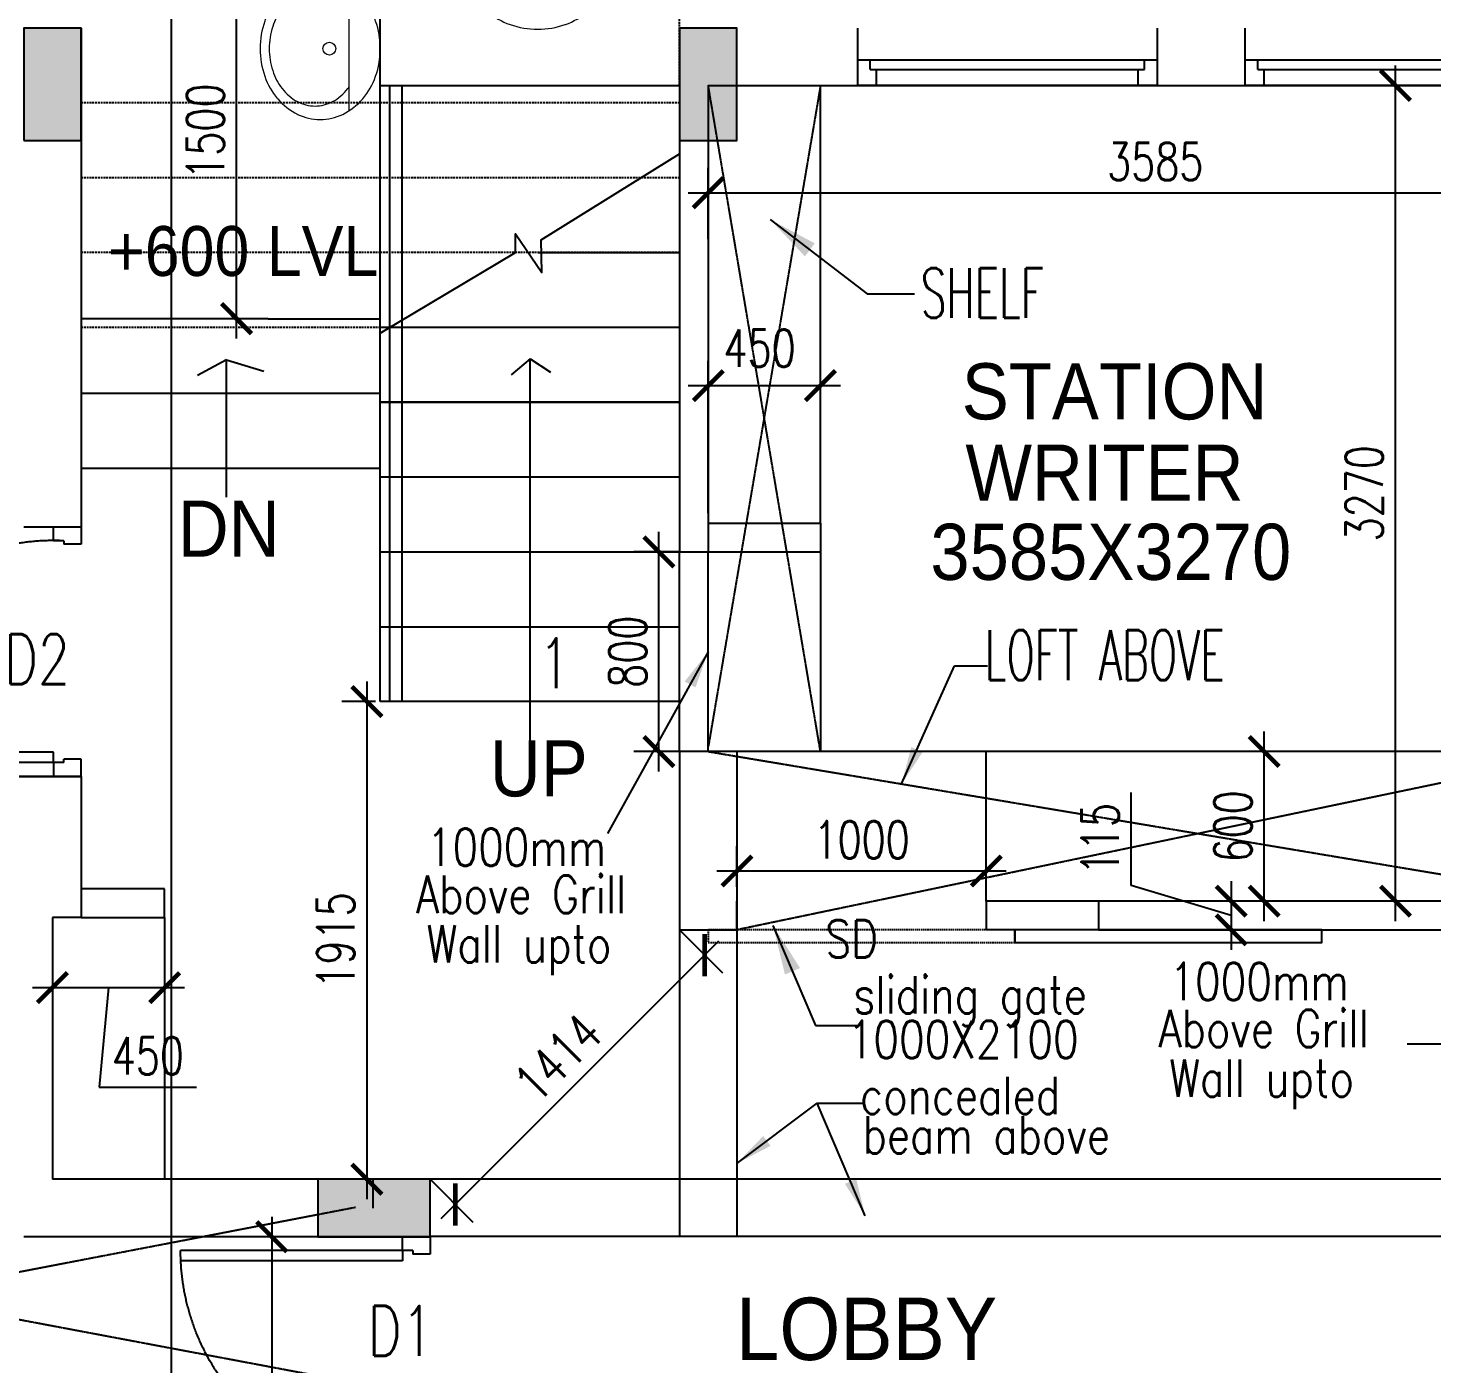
# Model space of a CAD drawing. Header units: millimetres. Extents: x 12977220 to 13113408, y -169657 to -55898.
# Drawn here: x 12982771 to 12988401, y -82500 to -77145 of the extents above; entities that cross this region are included whole.
import ezdxf

# ---------------------------------------------------------------- set-up
doc = ezdxf.new("R2010")
doc.units = ezdxf.units.MM
doc.header["$LTSCALE"] = 3
doc.header["$PDMODE"] = 66
for name, pattern in [('CENTER2', [1.125, 0.75, -0.125, 0.125, -0.125]), ('HIDDEN', [0.375, 0.25, -0.125]), ('HIDDEN2', [0.1875, 0.125, -0.0625])]:
    doc.linetypes.add(name, pattern=pattern)
for name, color, linetype in [('C2', 130, 'Continuous'), ('C3', 2, 'Continuous'), ('CENTER', 40, 'CENTER2'), ('COLUMN NEW', 112, 'Continuous'), ('door', 151, 'Continuous'), ('hid', 6, 'HIDDEN2'), ('text', 33, 'Continuous'), ('WALL', 7, 'Continuous'), ('WIN', 5, 'Continuous')]:
    doc.layers.add(name, color=color, linetype=linetype)
doc.layers.add('C4', color=210, linetype='Continuous', lineweight=25)
doc.layers.add('Furnitures', color=8, linetype='Continuous', lineweight=5)
doc.styles.add('m', font='MICROSS.TTF', dxfattribs={"width": 0.9, "height": 350})
doc.styles.add('ROMANS', font='romans.shx', dxfattribs={"width": 0.8})
doc.styles.add('RS3', font='romans.shx', dxfattribs={"width": 0.75, "height": 150})
doc.styles.add('rs4', font='romans.shx', dxfattribs={"width": 0.8, "height": 200})
doc.styles.get("Standard").update_dxf_attribs({"font": 'ARIALBD.TTF', "height": 4.5})
doc.dimstyles.new('ISO-25', dxfattribs={"dimtxt": 2.5, "dimasz": 2.5, "dimexe": 1.25, "dimexo": 0.625, "dimtad": 1, "dimtxsty": 'Standard', "dimcen": 2.5, "dimadec": 0, "dimazin": 0, "dimtfac": 1, "dimtmove": 0, "dimatfit": 3, "dimfxl": 1, "dimarcsym": 0})

# ---------------------------------------------------------------- blocks, each defined once
blk = doc.blocks.new('_ARCHTICK')
at = {"color": 0, "linetype": 'ByBlock', "const_width": 0.15}
blk.add_lwpolyline([(-0.5, -0.5), (0.5, 0.5)], dxfattribs=at)
blk = doc.blocks.new('*D30')
at = {"layer": 'Defpoints', "color": 0, "transparency": 16777216}
for p in [(12989083.8, -77805.5), (12985498.8, -77991.5), (12989083.8, -77991.5)]:
    blk.add_point(p, dxfattribs=at)
at = {"layer": 'WALL', "color": 8, "lineweight": -2, "transparency": 16777216}
for p, q in [((12985498.8, -77991.5), (12985498.8, -77705.5)), ((12989083.8, -77991.5), (12989083.8, -77705.5)), ((12985418.8, -77805.5), (12989163.8, -77805.5))]:
    blk.add_line(p, q, dxfattribs=at)
at = {"layer": 'WALL', "color": 8, "lineweight": -2, "transparency": 16777216, "xscale": 120, "yscale": 120, "zscale": 120, "rotation": 180}
blk.add_blockref('_ARCHTICK', (12985498.8, -77805.5), dxfattribs=at)
at = {"layer": 'WALL', "color": 8, "lineweight": -2, "transparency": 16777216, "xscale": 120, "yscale": 120, "zscale": 120}
blk.add_blockref('_ARCHTICK', (12989083.8, -77805.5), dxfattribs=at)
at = {"layer": 'WALL', "color": 6, "transparency": 16777216, "insert": (12987291.3, -77680.5), "char_height": 150, "attachment_point": 5, "style": 'RS3'}
blk.add_mtext('3585', dxfattribs=at)
blk = doc.blocks.new('A$C27713A6C')
at = {"layer": 'Furnitures', "lineweight": 0}
blk.add_line((-9.76, -4.93), (9.76, -4.93), dxfattribs=at)
blk.add_circle((0, -8), 1, dxfattribs=at)
for centre, radius, start, end in [((0, -13.08), 13.08, 90, 109.3606), ((0, -13.08), 13.08, 70.6394, 90), ((-0.63, -11.3), 11.19, 109.3606, 130.3084), ((0.63, -11.3), 11.19, 49.6916, 70.6394), ((-1.59, -10.16), 9.7, 130.3084, 153.9747), ((1.59, -10.16), 9.7, 26.0253, 49.6916), ((-3.08, -9.44), 8.05, 153.9747, 180), ((-1.65, -11.07), 7.56, 127.6894, 151.8027), ((-0.65, -12.36), 9.19, 126.0828, 127.6894), ((0.65, -12.36), 9.19, 52.3106, 53.9172), ((1.65, -11.07), 7.56, 28.1973, 52.3106), ((3.08, -9.44), 8.05, 0, 26.0253), ((-3.18, -10.25), 5.82, 151.8027, 180), ((3.18, -10.25), 5.82, 0, 28.1973), ((-3.08, -9.44), 8.05, 180, 206.0253), ((-3.18, -10.25), 5.82, 180, 208.1973), ((3.18, -10.25), 5.82, 331.8027, 0), ((3.08, -9.44), 8.05, 333.9747, 0), ((-1.59, -8.71), 9.7, 206.0253, 229.6916), ((-1.65, -9.43), 7.56, 208.1973, 232.3106), ((1.65, -9.43), 7.56, 307.6894, 331.8027), ((1.59, -8.71), 9.7, 310.3084, 333.9747), ((-0.65, -8.14), 9.19, 232.3106, 252.2544), ((0.65, -8.14), 9.19, 287.7456, 307.6894), ((-0.63, -7.58), 11.19, 229.6916, 250.6394), ((0, -6.11), 11.32, 252.2544, 270), ((0, -6.11), 11.32, 270, 287.7456), ((0.63, -7.58), 11.19, 289.3606, 310.3084), ((0, -5.79), 13.08, 250.6394, 270), ((0, -5.79), 13.08, 270, 289.3606)]:
    blk.add_arc(centre, radius, start, end, dxfattribs=at)
at = {"layer": 'Furnitures', "lineweight": 0, "flags": 9}
for tag, p in [('FU_COLD', (0, 0)), ('FU_HOT', (0, -0.02)), ('FU_WASTE', (0, -0.05)), ('FU_TOTAL', (0, -0.07)), ('FIXT_CODE', (0, -0.1))]:
    blk.add_attdef(tag, p, '', height=0.01, dxfattribs=at)
blk = doc.blocks.new('*D35')
at = {"layer": 'Defpoints', "color": 0, "transparency": 16777216}
for p in [(12983607.2, -76810.3), (12983733.8, -76810.3), (12983733.8, -78310.3)]:
    blk.add_point(p, dxfattribs=at)
at = {"layer": 'WALL', "color": 8, "lineweight": -2, "transparency": 16777216}
for p, q in [((12983607.2, -78390.3), (12983607.2, -76730.3)), ((12983733.8, -76810.3), (12983507.2, -76810.3)), ((12983733.8, -78310.3), (12983507.2, -78310.3))]:
    blk.add_line(p, q, dxfattribs=at)
at = {"layer": 'WALL', "color": 8, "lineweight": -2, "transparency": 16777216, "xscale": 120, "yscale": 120, "zscale": 120}
for p, rotation in [((12983607.2, -76810.3), 90), ((12983607.2, -78310.3), 270)]:
    blk.add_blockref('_ARCHTICK', p, dxfattribs=dict(at, rotation=rotation))
at = {"layer": 'WALL', "color": 6, "transparency": 16777216, "insert": (12983482.2, -77560.3), "char_height": 150, "attachment_point": 5, "rotation": 90, "style": 'RS3'}
blk.add_mtext('1500', dxfattribs=at)
blk = doc.blocks.new('*D41')
at = {"layer": 'Defpoints', "color": 0, "transparency": 16777216}
for p in [(12984165, -79845.3), (12984129.8, -81760.3), (12984165, -81760.3)]:
    blk.add_point(p, dxfattribs=at)
at = {"layer": 'WALL', "color": 8, "lineweight": -2, "transparency": 16777216}
for p, q in [((12984129.8, -79765.3), (12984129.8, -81840.3)), ((12984165, -79845.3), (12984029.8, -79845.3)), ((12984165, -81760.3), (12984029.8, -81760.3))]:
    blk.add_line(p, q, dxfattribs=at)
at = {"layer": 'WALL', "color": 8, "lineweight": -2, "transparency": 16777216, "xscale": 120, "yscale": 120, "zscale": 120}
for p, rotation in [((12984129.8, -79845.3), 90), ((12984129.8, -81760.3), 270)]:
    blk.add_blockref('_ARCHTICK', p, dxfattribs=dict(at, rotation=rotation))
at = {"layer": 'WALL', "color": 6, "transparency": 16777216, "insert": (12984004.8, -80802.8), "char_height": 150, "attachment_point": 5, "rotation": 90, "style": 'RS3'}
blk.add_mtext('1915', dxfattribs=at)
blk = doc.blocks.new('*D42')
at = {"layer": 'Defpoints', "color": 0, "transparency": 16777216}
for p in [(12988254.4, -77375.3), (12988322.9, -77375.3), (12988322.9, -80645.4)]:
    blk.add_point(p, dxfattribs=at)
at = {"layer": 'WALL', "color": 8, "lineweight": -2, "transparency": 16777216}
for p, q in [((12988254.4, -80725.4), (12988254.4, -77295.3)), ((12988322.9, -77375.3), (12988154.4, -77375.3)), ((12988322.9, -80645.4), (12988154.4, -80645.4))]:
    blk.add_line(p, q, dxfattribs=at)
at = {"layer": 'WALL', "color": 8, "lineweight": -2, "transparency": 16777216, "xscale": 120, "yscale": 120, "zscale": 120}
for p, rotation in [((12988254.4, -77375.3), 90), ((12988254.4, -80645.4), 270)]:
    blk.add_blockref('_ARCHTICK', p, dxfattribs=dict(at, rotation=rotation))
at = {"layer": 'WALL', "color": 6, "transparency": 16777216, "insert": (12988129.4, -79010.3), "char_height": 150, "attachment_point": 5, "rotation": 90, "style": 'RS3'}
blk.add_mtext('3270', dxfattribs=at)
blk = doc.blocks.new('*D43')
at = {"layer": 'Defpoints', "color": 0, "transparency": 16777216}
for p in [(12985948.8, -78578.7), (12985498.8, -79089.4), (12985948.8, -79089.4)]:
    blk.add_point(p, dxfattribs=at)
at = {"layer": 'WALL', "color": 8, "lineweight": -2, "transparency": 16777216}
for p, q in [((12985498.8, -79089.4), (12985498.8, -78478.7)), ((12985948.8, -79089.4), (12985948.8, -78478.7)), ((12985418.8, -78578.7), (12986028.8, -78578.7))]:
    blk.add_line(p, q, dxfattribs=at)
at = {"layer": 'WALL', "color": 8, "lineweight": -2, "transparency": 16777216, "xscale": 120, "yscale": 120, "zscale": 120, "rotation": 180}
blk.add_blockref('_ARCHTICK', (12985498.8, -78578.7), dxfattribs=at)
at = {"layer": 'WALL', "color": 8, "lineweight": -2, "transparency": 16777216, "xscale": 120, "yscale": 120, "zscale": 120}
blk.add_blockref('_ARCHTICK', (12985948.8, -78578.7), dxfattribs=at)
at = {"layer": 'WALL', "color": 6, "transparency": 16777216, "insert": (12985704.5, -78428.1), "char_height": 150, "attachment_point": 5, "style": 'RS3'}
blk.add_mtext('450', dxfattribs=at)
blk = doc.blocks.new('*D129')
at = {"layer": 'Defpoints', "color": 0, "transparency": 16777216}
for p in [(12982868.8, -80933.9), (12983318.8, -80933.9), (12983318.8, -80992)]:
    blk.add_point(p, dxfattribs=at)
at = {"layer": 'WALL', "color": 8, "lineweight": -2, "transparency": 16777216}
for p, q in [((12982868.8, -80933.9), (12982868.8, -81092)), ((12983318.8, -80933.9), (12983318.8, -81092)), ((12982788.8, -80992), (12983398.8, -80992)), ((12983093.8, -80992), (12983056.9, -81390.5)), ((12983056.9, -81390.5), (12983446.2, -81390.5))]:
    blk.add_line(p, q, dxfattribs=at)
at = {"layer": 'WALL', "color": 8, "lineweight": -2, "transparency": 16777216, "xscale": 120, "yscale": 120, "zscale": 120, "rotation": 180}
blk.add_blockref('_ARCHTICK', (12982868.8, -80992), dxfattribs=at)
at = {"layer": 'WALL', "color": 8, "lineweight": -2, "transparency": 16777216, "xscale": 120, "yscale": 120, "zscale": 120}
blk.add_blockref('_ARCHTICK', (12983318.8, -80992), dxfattribs=at)
at = {"layer": 'WALL', "color": 6, "transparency": 16777216, "insert": (12983251.6, -81265.5), "char_height": 150, "attachment_point": 5, "style": 'RS3'}
blk.add_mtext('450', dxfattribs=at)
blk = doc.blocks.new('D4')
at = {"layer": 'WIN'}
for p, q in [((2, 4), (2, 36.04)), ((3.5, 4), (3.5, 36)), ((2, 4), (0, 4)), ((2, 2.5), (2, 4)), ((2, 4), (3.5, 4)), ((2, 2.5), (2.5, 2.5)), ((2.5, 0), (2.5, 2.5)), ((34, 2.5), (33.5, 2.5)), ((33.5, 0), (33.5, 2.5)), ((34, 4), (36, 4)), ((34, 2.5), (34, 4)), ((0, 0), (2.5, 0)), ((36, 0), (33.5, 0))]:
    blk.add_line(p, q, dxfattribs=at)
at = {"layer": 'WIN', "linetype": 'HIDDEN', "ltscale": 400}
blk.add_arc((2, 4), 32.04, 357.3162, 90, dxfattribs=at)
blk = doc.blocks.new('*D221')
at = {"layer": 'Defpoints', "color": 0, "transparency": 16777216}
for p in [(12987595.3, -80645.4), (12987595.3, -80760.4), (12987595.3, -80760.4)]:
    blk.add_point(p, dxfattribs=at)
at = {"layer": 'WALL', "color": 8, "lineweight": -2, "transparency": 16777216}
for p, q in [((12987195.3, -80582.9), (12987195.3, -80209.7)), ((12987595.3, -80702.9), (12987195.3, -80582.9)), ((12987595.3, -80565.4), (12987595.3, -80840.4)), ((12987595.3, -80645.4), (12987495.3, -80645.4)), ((12987595.3, -80760.4), (12987495.3, -80760.4))]:
    blk.add_line(p, q, dxfattribs=at)
at = {"layer": 'WALL', "color": 8, "lineweight": -2, "transparency": 16777216, "xscale": 120, "yscale": 120, "zscale": 120}
for p, rotation in [((12987595.3, -80645.4), 90), ((12987595.3, -80760.4), 270)]:
    blk.add_blockref('_ARCHTICK', p, dxfattribs=dict(at, rotation=rotation))
at = {"layer": 'WALL', "color": 6, "transparency": 16777216, "insert": (12987070.3, -80396.3), "char_height": 150, "attachment_point": 5, "rotation": 90, "style": 'RS3'}
blk.add_mtext('115', dxfattribs=at)
blk = doc.blocks.new('*D222')
at = {"layer": 'Defpoints', "color": 0, "transparency": 16777216}
for p in [(12987728.1, -80045.4), (12987766.4, -80045.4), (12987766.4, -80645.4)]:
    blk.add_point(p, dxfattribs=at)
at = {"layer": 'WALL', "color": 8, "lineweight": -2, "transparency": 16777216}
for p, q in [((12987728.1, -80725.4), (12987728.1, -79965.4)), ((12987766.4, -80045.4), (12987628.1, -80045.4)), ((12987766.4, -80645.4), (12987628.1, -80645.4))]:
    blk.add_line(p, q, dxfattribs=at)
at = {"layer": 'WALL', "color": 8, "lineweight": -2, "transparency": 16777216, "xscale": 120, "yscale": 120, "zscale": 120}
for p, rotation in [((12987728.1, -80045.4), 90), ((12987728.1, -80645.4), 270)]:
    blk.add_blockref('_ARCHTICK', p, dxfattribs=dict(at, rotation=rotation))
at = {"layer": 'WALL', "color": 6, "transparency": 16777216, "insert": (12987603.1, -80345.4), "char_height": 150, "attachment_point": 5, "rotation": 90, "style": 'RS3'}
blk.add_mtext('600', dxfattribs=at)
blk = doc.blocks.new('*D224')
at = {"layer": 'Defpoints', "color": 0, "transparency": 16777216}
for p in [(12985383.8, -80760.4), (12985484.6, -80861.3), (12984383.8, -81760.3)]:
    blk.add_point(p, dxfattribs=at)
at = {"layer": 'WALL', "color": 8, "lineweight": -2, "transparency": 16777216}
for p, q in [((12985383.8, -80760.4), (12985555.3, -80932)), ((12984428, -81917.7), (12985541.2, -80804.7)), ((12984383.8, -81760.3), (12984555.3, -81931.9))]:
    blk.add_line(p, q, dxfattribs=at)
at = {"layer": 'WALL', "color": 8, "lineweight": -2, "transparency": 16777216, "xscale": 120, "yscale": 120, "zscale": 120}
for p, rotation in [((12985484.6, -80861.3), 44.99685224750208), ((12984484.6, -81861.2), 224.9968522475021)]:
    blk.add_blockref('_ARCHTICK', p, dxfattribs=dict(at, rotation=rotation))
at = {"layer": 'WALL', "color": 6, "transparency": 16777216, "insert": (12984896.2, -81272.8), "char_height": 150, "attachment_point": 5, "rotation": 44.9969, "style": 'RS3'}
blk.add_mtext('1414', dxfattribs=at)
blk = doc.blocks.new('*D229')
at = {"layer": 'Defpoints', "color": 0, "transparency": 16777216}
for p in [(12985300.9, -79245.3), (12985383.8, -79245.3), (12985383.8, -80045.4)]:
    blk.add_point(p, dxfattribs=at)
at = {"layer": 'WALL', "color": 8, "lineweight": -2, "transparency": 16777216}
for p, q in [((12985300.9, -80125.4), (12985300.9, -79165.3)), ((12985383.8, -79245.3), (12985200.9, -79245.3)), ((12985383.8, -80045.4), (12985200.9, -80045.4))]:
    blk.add_line(p, q, dxfattribs=at)
at = {"layer": 'WALL', "color": 8, "lineweight": -2, "transparency": 16777216, "xscale": 120, "yscale": 120, "zscale": 120}
for p, rotation in [((12985300.9, -79245.3), 90), ((12985300.9, -80045.4), 270)]:
    blk.add_blockref('_ARCHTICK', p, dxfattribs=dict(at, rotation=rotation))
at = {"layer": 'WALL', "color": 6, "transparency": 16777216, "insert": (12985175.9, -79645.3), "char_height": 150, "attachment_point": 5, "rotation": 90, "style": 'RS3'}
blk.add_mtext('800', dxfattribs=at)
blk = doc.blocks.new('*D246')
at = {"layer": 'Defpoints', "color": 0, "transparency": 16777216}
for p in [(12983892.9, -81990.3), (12983748.6, -85915.3), (12983892.9, -85915.3)]:
    blk.add_point(p, dxfattribs=at)
at = {"layer": 'WALL', "color": 8, "lineweight": -2, "transparency": 16777216}
for p, q in [((12983748.6, -81910.3), (12983748.6, -85995.3)), ((12983892.9, -81990.3), (12983648.6, -81990.3)), ((12983892.9, -85915.3), (12983648.6, -85915.3))]:
    blk.add_line(p, q, dxfattribs=at)
at = {"layer": 'WALL', "color": 8, "lineweight": -2, "transparency": 16777216, "xscale": 120, "yscale": 120, "zscale": 120}
for p, rotation in [((12983748.6, -81990.3), 90), ((12983748.6, -85915.3), 270)]:
    blk.add_blockref('_ARCHTICK', p, dxfattribs=dict(at, rotation=rotation))
at = {"layer": 'WALL', "color": 6, "transparency": 16777216, "insert": (12983623.6, -83952.8), "char_height": 150, "attachment_point": 5, "rotation": 90, "style": 'RS3'}
blk.add_mtext('3925', dxfattribs=at)
blk = doc.blocks.new('*D251')
at = {"layer": 'Defpoints', "color": 0, "transparency": 16777216}
for p in [(12986613.8, -80524.3), (12985613.8, -80588), (12986613.8, -80588)]:
    blk.add_point(p, dxfattribs=at)
at = {"layer": 'WALL', "color": 8, "lineweight": -2, "transparency": 16777216}
for p, q in [((12985613.8, -80588), (12985613.8, -80424.3)), ((12986613.8, -80588), (12986613.8, -80424.3)), ((12985533.8, -80524.3), (12986693.8, -80524.3))]:
    blk.add_line(p, q, dxfattribs=at)
at = {"layer": 'WALL', "color": 8, "lineweight": -2, "transparency": 16777216, "xscale": 120, "yscale": 120, "zscale": 120, "rotation": 180}
blk.add_blockref('_ARCHTICK', (12985613.8, -80524.3), dxfattribs=at)
at = {"layer": 'WALL', "color": 8, "lineweight": -2, "transparency": 16777216, "xscale": 120, "yscale": 120, "zscale": 120}
blk.add_blockref('_ARCHTICK', (12986613.8, -80524.3), dxfattribs=at)
at = {"layer": 'WALL', "color": 6, "transparency": 16777216, "insert": (12986113.8, -80399.3), "char_height": 150, "attachment_point": 5, "style": 'RS3'}
blk.add_mtext('1000', dxfattribs=at)
blk = doc.blocks.new('C2')
at = {"layer": 'COLUMN NEW', "ltscale": 0.15}
blk.add_hatch(color=6, dxfattribs=at).paths.add_polyline_path([(115, 225), (-115, 225), (-115, -225), (115, -225)])
at = {"layer": 'COLUMN NEW', "color": 6, "ltscale": 0.15}
blk.add_lwpolyline([(-115, -225), (115, -225), (115, 225), (-115, 225)], close=True, dxfattribs=at)
blk = doc.blocks.new('C3')
at = {"layer": 'COLUMN NEW', "ltscale": 0.15}
blk.add_hatch(color=6, dxfattribs=at).paths.add_polyline_path([(115, 225), (-115, 225), (-115, -225), (115, -225)])
at = {"layer": 'COLUMN NEW', "color": 6, "ltscale": 0.15}
blk.add_lwpolyline([(-115, -225), (115, -225), (115, 225), (-115, 225)], close=True, dxfattribs=at)

msp = doc.modelspace()

# ---------------------------------------------------------------- linework, layer by layer
at = {"layer": 'C4', "color": 5, "linetype": 'HIDDEN', "ltscale": 7.5}
msp.add_lwpolyline([(12985498.8, -80760.4), (12985498.8, -80810.4), (12986728.8, -80810.4), (12986728.8, -80760.4), (12985498.8, -80760.4)], dxfattribs=at)
at = {"layer": 'C4', "color": 5, "ltscale": 0.15}
msp.add_lwpolyline([(12986728.8, -80760.4), (12986728.8, -80810.4), (12987958.8, -80810.4), (12987958.8, -80760.4), (12986728.8, -80760.4)], dxfattribs=at)
at = {"layer": 'CENTER', "color": 2}
msp.add_line((12983346.7, -83466.3), (12983346.7, -71964.4), dxfattribs=at)
at = {"layer": 'door'}
for p, q in [((12984183.8, -77375.3), (12984183.8, -76810.3)), ((12982983.8, -77145.3), (12982983.8, -79145.3)), ((12986098.8, -77375.3), (12986098.8, -77145.3)), ((12987298.8, -77145.3), (12987298.8, -77375.3)), ((12987651.9, -77375.3), (12987651.9, -77145.3)), ((12984183.8, -77375.3), (12985383.8, -77375.3)), ((12985383.8, -77375.3), (12985383.8, -79245.3)), ((12985498.8, -77375.3), (12985498.8, -79245.3)), ((12985498.8, -77375.3), (12986098.8, -77375.3)), ((12986098.8, -77375.3), (12986098.8, -77375.3)), ((12986098.8, -77375.3), (12986098.8, -77375.3)), ((12987298.8, -77375.3), (12987651.9, -77375.3)), ((12987651.9, -77375.3), (12987651.9, -77375.3)), ((12987653.8, -77375.3), (12987653.8, -77375.3)), ((12987653.8, -77375.3), (12987653.8, -77375.3)), ((12984784.6, -78471.8), (12984707.9, -78535.2)), ((12984784.6, -78471.8), (12984866.4, -78525.1)), ((12984784.6, -80002.1), (12984784.6, -78471.8)), ((12983566.3, -78475.1), (12983450, -78537.8)), ((12983566.3, -79025.2), (12983566.3, -78475.1)), ((12983566.3, -78475.1), (12983716, -78520.1)), ((12982753.8, -79145.3), (12982983.8, -79145.3)), ((12985498.8, -79130.3), (12985948.8, -79130.3)), ((12985948.8, -79130.3), (12985948.8, -79245.3)), ((12985383.8, -79245.3), (12985498.8, -79245.3)), ((12985498.8, -79245.3), (12985948.8, -79245.3)), ((12985383.8, -80045.4), (12985383.8, -80760.4)), ((12985613.8, -80045.4), (12985383.8, -80045.4)), ((12985613.8, -80045.4), (12985613.8, -80760.4)), ((12982983.8, -80145.3), (12980353.8, -80145.3)), ((12980353.8, -80145.3), (12982983.8, -80145.3)), ((12982983.8, -80145.3), (12982983.8, -80710.3)), ((12983318.8, -80595.3), (12982983.8, -80595.3)), ((12983318.8, -80710.3), (12983318.8, -80595.3)), ((12985613.8, -80760.4), (12985613.8, -80645.4)), ((12986613.8, -80645.4), (12986613.8, -80760.4)), ((12987063.8, -80645.4), (12987063.8, -80760.4)), ((12982868.8, -80710.3), (12982868.8, -81760.3)), ((12982983.8, -80710.3), (12982868.8, -80710.3)), ((12982983.8, -80710.3), (12983318.8, -80710.3)), ((12985383.8, -80760.4), (12985498.8, -80760.4)), ((12985498.8, -80760.4), (12985613.8, -80760.4)), ((12987063.8, -80760.4), (12986613.8, -80760.4)), ((12984383.8, -81760.3), (12982868.8, -81760.3)), ((12984153.8, -81760.3), (12984153.8, -81875.3)), ((12984383.8, -81760.3), (12984153.8, -81760.3)), ((12984383.8, -81990.3), (12982753.8, -81990.3))]:
    msp.add_line(p, q, dxfattribs=at)
at = {"layer": 'door', "color": 8}
for p, q in [((12984221.3, -79845.3), (12984221.3, -77375.3)), ((12984271.3, -79845.3), (12984271.3, -77375.3))]:
    msp.add_line(p, q, dxfattribs=at)
msp.add_lwpolyline([(12984183.8, -78368.5), (12984725.7, -78045.3), (12984725.7, -77970.2), (12984830.9, -78125.1), (12984828.2, -77993.8), (12985383.8, -77649.9)], dxfattribs=at)
at = {"layer": 'door'}
msp.add_lwpolyline([(12987063.8, -80645.4), (12986613.8, -80645.4)], dxfattribs=at)
at = {"layer": 'hid', "color": 8, "linetype": 'CENTER2', "ltscale": 0.25}
for p, q in [((12985948.8, -80045.4), (12985498.8, -77375.3)), ((12985948.8, -77375.3), (12985498.8, -80026)), ((12985498.8, -80045.4), (12989083.8, -80645.4)), ((12989042.9, -80045.4), (12985613.8, -80760.4)), ((12984083.8, -81873.4), (12980353.8, -82590.3)), ((12984153.7, -82590.3), (12980353.8, -81875.3))]:
    msp.add_line(p, q, dxfattribs=at)
at = {"layer": 'hid', "color": 5}
for p, q in [((12985948.8, -79245.3), (12985948.8, -79434.8)), ((12985948.8, -79245.3), (12985948.8, -79434.8)), ((12985948.8, -79434.8), (12985948.8, -80045.4)), ((12986611.8, -80045.4), (12985498.8, -80045.4)), ((12985613.8, -80324), (12985613.8, -81988.4)), ((12985383.8, -80760.4), (12985383.8, -81988.4)), ((12989083.8, -81760.3), (12984369.8, -81760.3)), ((12984383.8, -81988.4), (12989083.8, -81988.4))]:
    msp.add_line(p, q, dxfattribs=at)
at = {"layer": 'WALL', "color": 5, "linetype": 'HIDDEN', "ltscale": 10}
for p, q in [((12985383.8, -77375.3), (12985383.8, -76568.9)), ((12984183.8, -77445.3), (12982983.8, -77445.3)), ((12985383.8, -77445.3), (12984183.8, -77445.3)), ((12984183.8, -77745.3), (12982983.8, -77745.3)), ((12985383.8, -77745.3), (12984183.8, -77745.3)), ((12984183.8, -78045.3), (12982983.8, -78045.3)), ((12985383.8, -78045.3), (12984183.8, -78045.3)), ((12984183.8, -78345.3), (12982983.8, -78345.3))]:
    msp.add_line(p, q, dxfattribs=at)
at = {"layer": 'WALL', "color": 5, "ltscale": 0.15}
for p, q in [((12984183.8, -79845.3), (12984183.8, -77375.3)), ((12985948.8, -79130.3), (12985948.8, -77375.3)), ((12984815, -78045.3), (12985383.8, -78045.3)), ((12983733.8, -78310.3), (12982983.8, -78310.3)), ((12983733.8, -78310.3), (12984183.8, -78310.3)), ((12985383.8, -78345.3), (12984183.8, -78345.3)), ((12984183.8, -78610.3), (12982983.8, -78610.3)), ((12984183.8, -78645.3), (12985383.8, -78645.3)), ((12985383.8, -78645.3), (12984183.8, -78645.3)), ((12984183.8, -78910.3), (12982983.8, -78910.3)), ((12985383.8, -78945.3), (12984183.8, -78945.3)), ((12984183.8, -79245.3), (12985383.8, -79245.3)), ((12985383.8, -80045.4), (12985383.8, -79245.3)), ((12985498.8, -80045.4), (12985498.8, -79245.3)), ((12984183.8, -79545.3), (12985383.8, -79545.3)), ((12985383.8, -79845.3), (12984183.8, -79845.3)), ((12989083.8, -80045.4), (12986611.8, -80045.4)), ((12986613.8, -80645.4), (12986613.8, -80045.4)), ((12989083.8, -80645.4), (12987063.8, -80645.4)), ((12983318.8, -80710.3), (12983318.8, -81760.3)), ((12987063.8, -80760.4), (12989083.8, -80760.4))]:
    msp.add_line(p, q, dxfattribs=at)
at = {"layer": 'WIN'}
for p, q in [((12986096.9, -77273.1), (12987298.8, -77273.1)), ((12986148, -77311.4), (12986148, -77273.1)), ((12987247.6, -77311.4), (12987247.6, -77273.1)), ((12987651.9, -77273.1), (12988853.8, -77273.1)), ((12987703, -77311.4), (12987703, -77273.1)), ((12986148, -77311.4), (12987247.6, -77311.4)), ((12986173.5, -77375.3), (12986173.5, -77311.4)), ((12987222.1, -77375.3), (12987222.1, -77311.4)), ((12987703, -77311.4), (12988802.6, -77311.4)), ((12987728.5, -77375.3), (12987728.5, -77311.4)), ((12987298.8, -77375.3), (12986096.9, -77375.3)), ((12986096.9, -77375.3), (12987298.8, -77375.3)), ((12988853.8, -77375.3), (12987651.9, -77375.3)), ((12987651.9, -77375.3), (12988853.8, -77375.3))]:
    msp.add_line(p, q, dxfattribs=at)

# ---------------------------------------------------------------- block references
at = {"layer": 'COLUMN NEW', "color": 252}
for p in [(12982868.8, -77370.3), (12985498.8, -77370.3)]:
    msp.add_blockref('C2', p, dxfattribs=at)
at = {"layer": 'COLUMN NEW', "color": 252, "rotation": 270}
msp.add_blockref('C3', (12984158.8, -81875.3), dxfattribs=at)
at = {"layer": 'door', "yscale": 27.77777778031304, "zscale": 27.7777777795789, "rotation": 90}
for p, xscale in [((12982983.8, -80145.3), 27.77777777798474), ((12984383.8, -81990.3), -27.77777777798474)]:
    msp.add_blockref('D4', p, dxfattribs=dict(at, xscale=xscale))
at = {"layer": 'WIN', "xscale": 25.55555555596948, "yscale": 25.55555555596948, "zscale": 25.55555555555556}
for p, rotation in [((12984814.8, -77149.9), 180), ((12984183.8, -77227.7), 270)]:
    msp.add_blockref('A$C27713A6C', p, dxfattribs=dict(at, rotation=rotation))

# ---------------------------------------------------------------- texts
at = {"layer": 'text'}
for s, height, style, width, p in [('+600 LVL', 200, 'm', 0.9, (12983092.1, -78139)), ('SHELF', 200, 'rs4', 0.6, (12986351.1, -78307.1)), ('STATION ', 225, 'm', 0.9, (12986515.3, -78714)), ('WRITER', 225, 'm', 0.9, (12986530.1, -79040.2)), ('DN', 225, 'm', 0.9, (12983371.4, -79264.1)), ('3585X3270', 225, 'm', 0.9, (12986389.5, -79357.3)), ('D2', 200, 'RS3', 0.75, (12982675.3, -79775.3)), ('1', 200, 'RS3', 0.75, (12984818.3, -79791.2)), ('LOFT ABOVE', 200, 'rs4', 0.6, (12986607.5, -79758.8)), ('UP', 225, 'm', 0.9, (12984622.7, -80225.2)), ('1000mm', 150, 'rs4', 0.8, (12984370.4, -80504.2)), (' Above Grill', 150, 'rs4', 0.8, (12984244.8, -80692.8)), ('SD', 150, 'rs4', 0.8, (12985968.8, -80871.5)), ('Wall upto', 150, 'rs4', 0.8, (12984369.6, -80891.5)), ('1000mm', 150, 'rs4', 0.8, (12987348, -81042.1)), ('sliding gate', 150, 'rs4', 0.8, (12986081.1, -81095.9)), (' Above Grill', 150, 'rs4', 0.8, (12987222.4, -81230.8)), ('1000X2100', 150, 'rs4', 0.8, (12986058.4, -81274.8)), ('Wall upto', 150, 'rs4', 0.8, (12987347.2, -81429.5)), ('concealed ', 150, 'rs4', 0.8, (12986107.8, -81498.9)), ('beam above', 150, 'rs4', 0.8, (12986117.6, -81657.4)), (' LOBBY ', 250, 'm', 0.9, (12985521.8, -82484.7)), ('D1', 200, 'RS3', 0.75, (12984133.9, -82467.5))]:
    msp.add_text(s, height=height, dxfattribs=dict(at, style=style, width=width)).set_placement(p)

# ---------------------------------------------------------------- dimensions: what is measured, and where the dimension line sits
at = {"layer": 'WALL'}
for p1, p2, distance, picture, middle in [((12983733.8, -78310.3), (12983733.8, -76810.3), 126.5, '*D35', (12983482.2, -77560.3)), ((12988322.9, -80645.4), (12988322.9, -77375.3), 68.5, '*D42', (12988129.4, -79010.3)), ((12985383.8, -80045.4), (12985383.8, -79245.3), 82.8, '*D229', (12985175.9, -79645.3)), ((12984165, -79845.3), (12984165, -81760.3), -35.2, '*D41', (12984004.8, -80802.8)), ((12987766.4, -80645.4), (12987766.4, -80045.4), 38.3, '*D222', (12987603.1, -80345.4)), ((12987595.3, -80645.4), (12987595.3, -80760.4), 0, '*D221', (12987070.3, -80532.9)), ((12985613.8, -80588), (12986613.8, -80588), 63.7, '*D251', (12986113.8, -80399.3)), ((12984383.8, -81760.3), (12985383.8, -80760.4), -142.6, '*D224', (12984896.2, -81272.8)), ((12983892.9, -81990.3), (12983892.9, -85915.3), -144.3, '*D246', (12983623.6, -83952.8))]:
    dim = msp.add_aligned_dim(p1=p1, p2=p2, distance=distance, dimstyle='ISO-25', override={"dimscale": 80, "dimasz": 1.5, "dimexo": 0, "dimdec": 0, "dimtxsty": 'RS3', "dimblk1": 'ARCHTICK', "dimblk2": 'ARCHTICK', "dimsah": 1, "dimdle": 1, "dimclrd": 8, "dimclre": 8, "dimclrt": 6, "dimtdec": 0, "dimtmove": 1}, dxfattribs=at)
    dim.commit()
    dim.dimension.update_dxf_attribs({"geometry": picture, "text_midpoint": middle})
dim = msp.add_linear_dim(base=(12989083.8, -77805.5), p1=(12985498.8, -77991.5), p2=(12989083.8, -77991.5), dimstyle='ISO-25', override={"dimscale": 80, "dimasz": 1.5, "dimexo": 0, "dimdec": 0, "dimtxsty": 'RS3', "dimblk1": 'ARCHTICK', "dimblk2": 'ARCHTICK', "dimsah": 1, "dimdle": 1, "dimclrd": 8, "dimclre": 8, "dimclrt": 6, "dimtdec": 0, "dimtmove": 1}, dxfattribs=at)
dim.commit()
dim.dimension.update_dxf_attribs({"geometry": '*D30', "text_midpoint": (12987291.3, -77680.5)})
for base, p1, p2, picture, middle in [((12985948.8, -78578.7), (12985498.8, -79089.4), (12985948.8, -79089.4), '*D43', (12985704.5, -78553.1)), ((12983318.8, -80992), (12982868.8, -80933.9), (12983318.8, -80933.9), '*D129', (12983106.9, -81390.5))]:
    dim = msp.add_linear_dim(base=base, p1=p1, p2=p2, angle=0, dimstyle='ISO-25', override={"dimscale": 80, "dimasz": 1.5, "dimexo": 0, "dimdec": 0, "dimtxsty": 'RS3', "dimblk1": 'ARCHTICK', "dimblk2": 'ARCHTICK', "dimsah": 1, "dimdle": 1, "dimclrd": 8, "dimclre": 8, "dimclrt": 6, "dimtdec": 0, "dimtmove": 1}, dxfattribs=at)
    dim.commit()
    dim.dimension.update_dxf_attribs({"geometry": picture, "text_midpoint": middle, "dimtype": 161})

# ---------------------------------------------------------------- leaders
at = {"layer": 'C2', "color": 3, "ltscale": 0.15}
for points in [[(12985613.8, -81696.4), (12985935.1, -81455.6), (12986118.6, -81455.6)], [(12986128.6, -81906.6), (12985935.1, -81455.6)]]:
    msp.add_leader(points, dimstyle='ISO-25', override={"dimscale": 100, "dimtxt": 2, "dimasz": 1.5, "dimexe": 1, "dimexo": 1, "dimgap": 1, "dimtad": 0, "dimdec": 0, "dimtxsty": 'ROMANS', "dimdle": 1, "dimclrd": 8, "dimclre": 8, "dimclrt": 256, "dimtdec": 0, "dimtmove": 2, "dimfxlon": 1}, dxfattribs=at)
at = {"layer": 'C3', "color": 3, "ltscale": 0.15}
for points in [[(12985498.8, -79645.3), (12985094.4, -80374)], [(12986274.2, -80175.2), (12986486.1, -79701.2), (12986619, -79701.2)]]:
    msp.add_leader(points, dimstyle='ISO-25', override={"dimscale": 100, "dimtxt": 2, "dimasz": 1.5, "dimexe": 1, "dimexo": 1, "dimgap": 1, "dimtad": 0, "dimdec": 0, "dimtxsty": 'ROMANS', "dimdle": 1, "dimclrd": 8, "dimclre": 8, "dimclrt": 256, "dimtdec": 0, "dimtmove": 2, "dimfxlon": 1}, dxfattribs=at)
at = {"layer": 'C4', "ltscale": 0.15}
for points in [[(12985747.4, -77912.9), (12986136.3, -78210.3), (12986325.2, -78210.3)], [(12985758.2, -80742.2), (12985929.3, -81143.7), (12986098.3, -81143.7)], [(12988747.8, -80747.6), (12988565.3, -81219.1), (12988301.2, -81219.1)]]:
    msp.add_leader(points, dimstyle='ISO-25', override={"dimscale": 80, "dimgap": 0.625, "dimtad": 0, "dimdec": 0, "dimclrd": 8, "dimclre": 8, "dimclrt": 4, "dimtdec": 0, "dimfxl": 0.18, "dimfxlon": 1}, dxfattribs=at)

doc.saveas('drawing.dxf')
